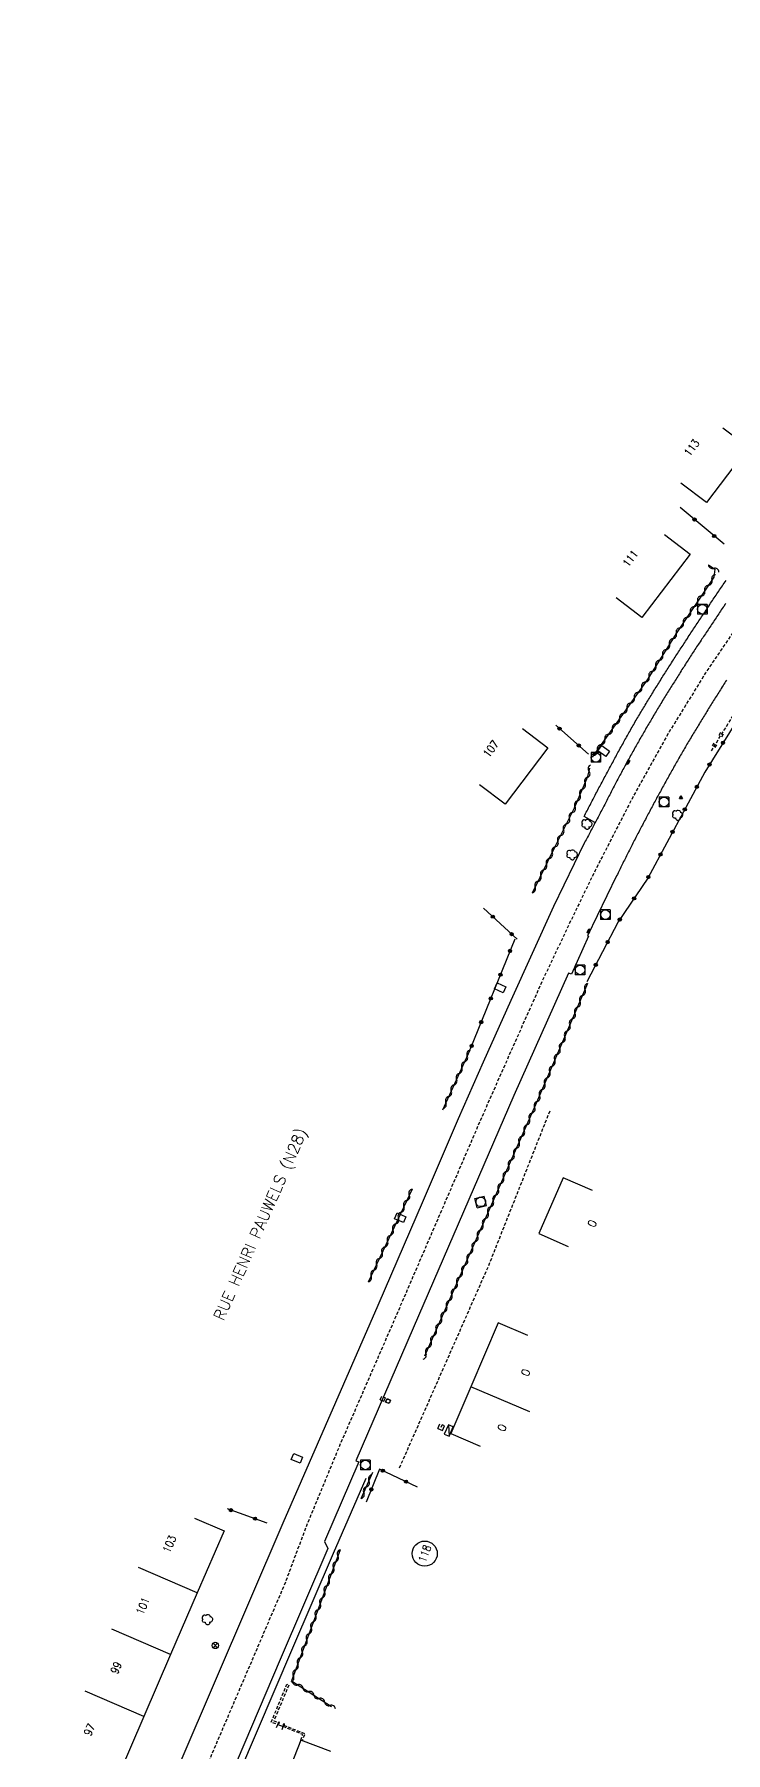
# Model space of a CAD drawing. Header units: millimetres. Extents: x 146015 to 146986, y 143000 to 144000.
# Drawn here: x 146307.6 to 146415.5, y 143731.6 to 144000 of the extents above; entities that cross this region are included whole.
import ezdxf
from ezdxf.enums import TextEntityAlignment as Align

# ---------------------------------------------------------------- set-up
doc = ezdxf.new("R2010")
doc.units = ezdxf.units.MM
doc.linetypes.add('DASHED', pattern=[0.75, 0.5, -0.25])
doc.layers.get('0').update_dxf_attribs({"linetype": 'CONTINUOUS'})
for name, color, linetype in [('W0001', 6, 'DASHED'), ('W0008', 7, 'CONTINUOUS'), ('W0100', 7, 'CONTINUOUS'), ('W0105', 7, 'CONTINUOUS'), ('W0112', 1, 'DASHED'), ('W0220', 5, 'DASHED'), ('W0300', 7, 'CONTINUOUS'), ('W0310', 3, 'CONTINUOUS'), ('W0322', 7, 'CONTINUOUS'), ('W0400', 7, 'CONTINUOUS'), ('W0412', 7, 'CONTINUOUS'), ('W0420', 7, 'CONTINUOUS'), ('W0432', 7, 'CONTINUOUS'), ('W0469', 7, 'CONTINUOUS'), ('W0851', 7, 'CONTINUOUS'), ('W0989', 7, 'CONTINUOUS'), ('W0991', 7, 'CONTINUOUS'), ('W1102', 7, 'CONTINUOUS'), ('W1471', 7, 'CONTINUOUS')]:
    doc.layers.add(name, color=color, linetype=linetype)
doc.styles.get("Standard").update_dxf_attribs({"font": 'romans.shx', "width": 0.85})

# ---------------------------------------------------------------- blocks, each defined once
blk = doc.blocks.new('T420')
for p, q in [((0.75, 0.75), (-0.75, 0.75)), ((-0.75, 0.75), (-0.75, -0.75)), ((0.75, 0.75), (0.75, -0.75)), ((0.75, -0.75), (-0.75, -0.75))]:
    blk.add_line(p, q)
blk.add_ellipse((0, 0), major_axis=(-0.53, 0.53), ratio=1, start_param=3.926991, end_param=10.210176)
blk = doc.blocks.new('T400')
for p, q in [((-0.15, 0.3), (0.15, 0.3)), ((-0.15, -0.25), (-0.15, 0.3)), ((-0.15, 0.15), (0.15, 0.15)), ((-0.15, 0), (0.15, 0)), ((0.15, 0.3), (0.15, -0.25)), ((-0.15, -0.15), (0.15, -0.15)), ((-0.15, -0.25), (-0.15, -0.3)), ((-0.15, -0.3), (0.15, -0.3)), ((0.15, -0.3), (0.15, -0.25))]:
    blk.add_line(p, q)
blk = doc.blocks.new('T300')
for p, q in [((-0.8, 0.51), (-0.86, 0.34)), ((-0.86, 0.34), (-0.86, 0.17)), ((-0.86, 0.17), (-0.74, 0.06)), ((-0.69, 0.63), (-0.8, 0.51)), ((-0.8, -0.06), (-0.74, 0.06)), ((-0.74, 0.06), (-0.69, 0.11)), ((-0.57, 0.69), (-0.69, 0.63)), ((-0.46, 0.69), (-0.57, 0.69)), ((-0.29, 0.63), (-0.46, 0.69)), ((-0.29, 0.63), (-0.17, 0.74)), ((-0.23, 0.57), (-0.29, 0.63)), ((-0.17, 0.74), (-0.06, 0.8)), ((-0.06, 0.8), (0.06, 0.8)), ((0.06, 0.8), (0.23, 0.74)), ((0.23, 0.74), (0.34, 0.63)), ((0.34, 0.63), (0.4, 0.51)), ((0.46, 0.46), (0.34, 0.46)), ((0.4, 0.51), (0.4, 0.46)), ((0.57, 0.4), (0.46, 0.46)), ((0.57, 0.4), (0.69, 0.29)), ((0.69, 0.29), (0.74, 0.17)), ((0.74, 0.06), (0.69, -0.17)), ((0.74, 0.17), (0.74, 0.06)), ((-0.8, -0.17), (-0.8, -0.06)), ((-0.8, -0.23), (-0.8, -0.17)), ((-0.74, -0.34), (-0.8, -0.23)), ((-0.69, -0.4), (-0.74, -0.34)), ((-0.51, -0.46), (-0.69, -0.4)), ((-0.4, -0.46), (-0.51, -0.46)), ((-0.4, -0.46), (-0.34, -0.46)), ((-0.34, -0.46), (-0.34, -0.4)), ((-0.34, -0.51), (-0.34, -0.46)), ((-0.29, -0.63), (-0.34, -0.51)), ((-0.17, -0.74), (-0.29, -0.63)), ((-0.06, -0.8), (-0.17, -0.74)), ((0.06, -0.8), (-0.06, -0.8)), ((0.17, -0.74), (0.06, -0.8)), ((0.23, -0.69), (0.17, -0.74)), ((0.29, -0.46), (0.23, -0.46)), ((0.29, -0.63), (0.23, -0.69)), ((0.46, -0.4), (0.29, -0.46)), ((0.34, -0.51), (0.29, -0.63)), ((0.34, -0.51), (0.34, -0.46)), ((0.57, -0.34), (0.46, -0.4)), ((0.63, -0.29), (0.57, -0.34)), ((0.69, -0.17), (0.63, -0.29))]:
    blk.add_line(p, q)
blk = doc.blocks.new('T851')
for p, q in [((-0.25, -0.15), (0, 0.32)), ((0, 0.32), (0.25, -0.15)), ((-0.25, -0.15), (0.25, -0.15))]:
    blk.add_line(p, q)
for major_axis in [(-0.106, 0.106), (-0.0354, 0.0354), (-0.0236, 0.0236)]:
    blk.add_ellipse((0, 0), major_axis=major_axis, ratio=1, start_param=3.926991, end_param=10.210176)
blk = doc.blocks.new('t105o')
for p, q in [((-0.5, 0), (0.5, 0)), ((0.5, 0), (0.2, 0.1)), ((0.5, 0), (0.2, -0.1))]:
    blk.add_line(p, q)
blk = doc.blocks.new('t220o')
at = {"color": 0, "linetype": 'Continuous'}
for p, q in [((-0.25, 0.25), (0.25, 0.25)), ((-0.25, -0.25), (0.25, -0.25))]:
    blk.add_line(p, q, dxfattribs=at)
blk = doc.blocks.new('t322o')
at = {"color": 0, "linetype": 'Continuous'}
for radius in [0.25, 0.15]:
    blk.add_circle((0, 0), radius, dxfattribs=at)
blk = doc.blocks.new('t310o')
at = {"color": 0, "linetype": 'Continuous'}
for centre, start, end in [((-0.5, 0.38), 216.8699, 323.1304), ((0.5, -0.37), 36.8699, 143.1303)]:
    blk.add_arc(centre, 0.625, start, end, dxfattribs=at)
blk = doc.blocks.new('T412')
for p, q in [((-0.3, 1.2), (0.3, 1.2)), ((-0.3, 1.2), (-0.3, 0.6)), ((-0.3, 0.6), (0.3, 0.6)), ((-0.3, 0.3), (0.3, 0.3)), ((-0.3, -0.3), (-0.3, 0.3)), ((0, 0.9), (0.3, 0.9)), ((0.3, 0.9), (0.3, 0.6)), ((0.3, 0.3), (0.3, -0.3)), ((0.3, -0.3), (-0.3, -0.3))]:
    blk.add_line(p, q)
blk.add_ellipse((0, 0), major_axis=(0.212, 0.212), ratio=1, start_param=5.497787, end_param=11.780972)
blk = doc.blocks.new('T432')
at = {"flags": 128}
for points in [[(0.8, 0.8), (-0.8, 0.8)], [(-0.8, 0.8), (-0.8, 0)], [(0.8, 0.8), (-0.8, 0)], [(-0.8, 0), (0.8, 0)], [(-0.4, 2.1), (-0.4, 1.3)], [(-0.4, 1.3), (0.4, 1.3)], [(-0.39, 2.1), (0.41, 2.1)], [(0, 1.7), (0.4, 1.7)], [(0.4, 1.3), (0.4, 1.7)], [(0.8, 0), (0.8, 0.8)]]:
    blk.add_lwpolyline(points, dxfattribs=at)
blk = doc.blocks.new('T1471')
at = {"color": 0, "linetype": 'Continuous', "flags": 128}
blk.add_lwpolyline([(-0.75, -0.5), (-0.75, 0.5), (0.75, 0.5), (0.75, -0.5), (-0.75, -0.5)], dxfattribs=at)
blk = doc.blocks.new('T469')
at = {"color": 0, "linetype": 'Continuous', "flags": 128}
for points in [[(-0.35, 0.35), (0.35, -0.35)], [(-0.35, -0.35), (0.35, 0.35)]]:
    blk.add_lwpolyline(points, dxfattribs=at)
at = {"color": 0, "linetype": 'Continuous'}
blk.add_circle((0, 0), 0.5, dxfattribs=at)

msp = doc.modelspace()

# ---------------------------------------------------------------- linework, layer by layer
at = {"layer": 'W0001', "flags": 128}
for points in [[(146487.06, 144000), (146476.39, 143986.57), (146460.61, 143966.2), (146439.11, 143937.93), (146431.5, 143927.65), (146421.36, 143913.58), (146412.38, 143900.26), (146406.71, 143891.06), (146401.04, 143880.87), (146395.14, 143869.39), (146391.38, 143861.63), (146386.93, 143852.23), (146382.24, 143841.73), (146377.17, 143830.24), (146369.69, 143812.89), (146363.93, 143799.52), (146357.51, 143784.75), (146354.97, 143778.91), (146349.89, 143766.56), (146346.85, 143758.36), (146341.66, 143746.24), (146335.31, 143731.4), (146330.65, 143720.51), (146327.37, 143712.66), (146324.45, 143704.92), (146321.64, 143697.2), (146319.84, 143688.68), (146318.55, 143680.07), (146317.81, 143672.15), (146317.48, 143664.25), (146317.81, 143653.3), (146318.9, 143644.72), (146320.35, 143635.95), (146322.87, 143621.07)], [(146364.63, 143776.14), (146378.54, 143807.7), (146388.12, 143831.91)]]:
    msp.add_lwpolyline(points, dxfattribs=at)
at = {"layer": 'W0008', "flags": 128}
for points in [[(146395.12, 143876.91), (146393.43, 143877.85), (146393.54, 143878.07), (146393.66, 143878.29), (146393.77, 143878.52), (146393.89, 143878.74), (146394, 143878.96), (146394.12, 143879.19), (146394.23, 143879.41), (146394.35, 143879.63), (146394.47, 143879.86), (146394.58, 143880.08), (146394.7, 143880.3), (146394.82, 143880.53), (146394.93, 143880.75), (146395.05, 143880.97), (146395.17, 143881.2), (146395.28, 143881.42), (146395.4, 143881.64), (146395.52, 143881.86), (146395.64, 143882.09), (146395.75, 143882.31), (146395.87, 143882.53), (146395.99, 143882.75), (146396.11, 143882.97), (146396.23, 143883.2), (146396.34, 143883.42), (146396.46, 143883.64), (146396.58, 143883.86), (146396.7, 143884.08), (146396.82, 143884.3), (146396.94, 143884.53), (146397.06, 143884.75), (146397.18, 143884.97), (146397.29, 143885.19), (146397.41, 143885.41), (146397.53, 143885.63), (146397.65, 143885.85), (146397.77, 143886.07), (146397.89, 143886.29), (146398.01, 143886.52), (146398.13, 143886.74), (146398.24, 143886.96), (146398.36, 143887.18), (146398.48, 143887.4), (146398.6, 143887.62), (146398.72, 143887.84), (146398.84, 143888.06), (146398.96, 143888.28), (146399.08, 143888.5), (146399.2, 143888.72), (146399.32, 143888.94), (146399.45, 143889.16), (146399.57, 143889.38), (146399.69, 143889.6), (146399.81, 143889.82), (146399.93, 143890.04), (146400.05, 143890.26), (146400.18, 143890.48), (146400.3, 143890.7), (146400.42, 143890.92), (146400.55, 143891.13), (146400.67, 143891.35), (146400.79, 143891.57), (146400.92, 143891.79), (146401.04, 143892.01), (146401.17, 143892.22), (146401.3, 143892.44), (146401.42, 143892.66), (146401.55, 143892.88), (146401.68, 143893.09), (146401.8, 143893.31), (146401.93, 143893.53), (146402.06, 143893.74), (146402.19, 143893.96), (146402.32, 143894.17), (146402.45, 143894.39), (146402.58, 143894.61), (146402.71, 143894.82), (146402.84, 143895.04), (146402.97, 143895.25), (146403.1, 143895.47), (146403.23, 143895.68), (146403.36, 143895.9), (146403.49, 143896.11), (146403.62, 143896.33), (146403.75, 143896.54), (146403.88, 143896.76), (146404.01, 143896.97), (146404.15, 143897.18), (146404.28, 143897.4), (146404.41, 143897.61), (146404.54, 143897.82), (146404.68, 143898.04), (146404.81, 143898.25), (146404.94, 143898.47), (146405.07, 143898.68), (146405.21, 143898.89), (146405.34, 143899.11), (146405.48, 143899.32), (146405.61, 143899.53), (146405.74, 143899.74), (146405.88, 143899.96), (146406.01, 143900.17), (146406.14, 143900.38), (146406.28, 143900.6), (146406.41, 143900.81), (146406.55, 143901.02), (146406.68, 143901.23), (146406.82, 143901.45), (146406.95, 143901.66), (146407.09, 143901.87), (146407.22, 143902.08), (146407.36, 143902.3), (146407.5, 143902.51), (146407.63, 143902.72), (146407.77, 143902.93), (146407.91, 143903.14), (146408.04, 143903.35), (146408.18, 143903.57), (146408.32, 143903.78), (146408.45, 143903.99), (146408.59, 143904.2), (146408.73, 143904.41), (146408.87, 143904.62), (146409, 143904.83), (146409.14, 143905.04), (146409.28, 143905.25), (146409.42, 143905.46), (146409.56, 143905.67), (146409.69, 143905.88), (146409.83, 143906.09), (146409.97, 143906.3), (146410.11, 143906.52), (146410.25, 143906.73), (146410.39, 143906.94), (146410.52, 143907.15), (146410.66, 143907.36), (146410.8, 143907.57), (146410.94, 143907.78), (146411.08, 143907.99), (146411.22, 143908.2), (146411.36, 143908.41), (146411.5, 143908.62), (146411.64, 143908.83), (146411.78, 143909.04), (146411.92, 143909.25), (146412.06, 143909.46), (146412.2, 143909.67), (146412.34, 143909.88), (146412.48, 143910.09), (146412.62, 143910.3), (146412.76, 143910.51), (146412.9, 143910.72), (146413.04, 143910.93), (146413.18, 143911.14), (146413.32, 143911.35), (146413.46, 143911.56), (146413.6, 143911.77), (146413.74, 143911.98), (146413.89, 143912.19), (146414.03, 143912.4), (146414.17, 143912.61), (146414.31, 143912.82), (146414.45, 143913.03), (146414.59, 143913.24), (146414.73, 143913.45), (146414.88, 143913.66), (146415.02, 143913.87), (146415.16, 143914.08), (146415.3, 143914.29), (146415.44, 143914.5), (146415.59, 143914.71)], [(146415.55, 143911.13), (146415.41, 143910.93), (146415.27, 143910.72), (146415.13, 143910.52), (146414.99, 143910.31), (146414.85, 143910.11), (146414.72, 143909.9), (146414.58, 143909.69), (146414.44, 143909.49), (146414.3, 143909.28), (146414.16, 143909.08), (146414.02, 143908.87), (146413.88, 143908.66), (146413.75, 143908.46), (146413.61, 143908.25), (146413.47, 143908.05), (146413.33, 143907.84), (146413.19, 143907.63), (146413.05, 143907.43), (146412.92, 143907.22), (146412.78, 143907.01), (146412.64, 143906.81), (146412.5, 143906.6), (146412.37, 143906.39), (146412.23, 143906.19), (146412.09, 143905.98), (146411.96, 143905.77), (146411.82, 143905.57), (146411.68, 143905.36), (146411.55, 143905.15), (146411.41, 143904.94), (146411.27, 143904.74), (146411.14, 143904.53), (146411, 143904.32), (146410.87, 143904.11), (146410.73, 143903.91), (146410.6, 143903.7), (146410.46, 143903.49), (146410.32, 143903.28), (146410.19, 143903.07), (146410.05, 143902.86), (146409.92, 143902.66), (146409.79, 143902.45), (146409.65, 143902.24), (146409.52, 143902.03), (146409.38, 143901.82), (146409.25, 143901.61), (146409.11, 143901.4), (146408.98, 143901.19), (146408.85, 143900.99), (146408.71, 143900.78), (146408.58, 143900.57), (146408.45, 143900.36), (146408.31, 143900.15), (146408.18, 143899.94), (146408.05, 143899.73), (146407.92, 143899.52), (146407.78, 143899.31), (146407.65, 143899.1), (146407.52, 143898.89), (146407.39, 143898.68), (146407.25, 143898.47), (146407.12, 143898.26), (146406.99, 143898.05), (146406.86, 143897.84), (146406.73, 143897.63), (146406.6, 143897.41), (146406.47, 143897.2), (146406.34, 143896.99), (146406.21, 143896.78), (146406.08, 143896.57), (146405.95, 143896.36), (146405.82, 143896.15), (146405.69, 143895.94), (146405.56, 143895.72), (146405.43, 143895.51), (146405.3, 143895.3), (146405.17, 143895.09), (146405.04, 143894.87), (146404.91, 143894.66), (146404.79, 143894.45), (146404.66, 143894.24), (146404.53, 143894.02), (146404.4, 143893.81), (146404.28, 143893.6), (146404.15, 143893.38), (146404.02, 143893.17), (146403.9, 143892.96), (146403.77, 143892.74), (146403.65, 143892.53), (146403.52, 143892.31), (146403.39, 143892.1), (146403.27, 143891.88), (146403.14, 143891.67), (146403.02, 143891.45), (146402.9, 143891.24), (146402.77, 143891.02), (146402.65, 143890.81), (146402.52, 143890.59), (146402.4, 143890.38), (146402.28, 143890.16), (146402.15, 143889.95), (146402.03, 143889.73), (146401.91, 143889.52), (146401.78, 143889.3), (146401.66, 143889.08), (146401.54, 143888.87), (146401.42, 143888.65), (146401.3, 143888.44), (146401.17, 143888.22), (146401.05, 143888), (146400.93, 143887.79), (146400.81, 143887.57), (146400.69, 143887.35), (146400.57, 143887.13), (146400.45, 143886.92), (146400.33, 143886.7), (146400.21, 143886.48), (146400.09, 143886.27), (146399.97, 143886.05), (146399.85, 143885.83), (146399.73, 143885.61), (146399.61, 143885.39), (146399.49, 143885.18), (146399.37, 143884.96), (146399.25, 143884.74), (146399.14, 143884.52), (146399.02, 143884.31), (146398.9, 143884.09), (146398.79, 143883.87), (146398.67, 143883.65), (146398.56, 143883.43), (146398.44, 143883.21), (146398.33, 143882.99), (146398.22, 143882.77), (146398.1, 143882.56), (146397.99, 143882.34), (146397.88, 143882.12), (146397.76, 143881.9), (146397.65, 143881.68), (146397.54, 143881.46), (146397.43, 143881.24), (146397.31, 143881.02), (146397.2, 143880.8), (146397.09, 143880.58), (146396.98, 143880.36), (146396.86, 143880.14), (146396.75, 143879.92), (146396.64, 143879.7), (146396.52, 143879.48), (146396.41, 143879.26), (146396.29, 143879.04), (146396.18, 143878.82), (146396.06, 143878.6), (146395.94, 143878.38), (146395.83, 143878.16), (146395.71, 143877.94), (146395.6, 143877.72), (146395.48, 143877.5), (146395.37, 143877.28), (146395.25, 143877.06), (146395.13, 143876.84), (146395.02, 143876.62), (146394.9, 143876.4), (146394.79, 143876.18), (146394.67, 143875.96), (146394.55, 143875.74), (146394.44, 143875.52), (146394.32, 143875.3), (146394.2, 143875.08), (146394.09, 143874.86), (146393.97, 143874.64), (146393.85, 143874.42), (146393.74, 143874.2), (146393.62, 143873.98), (146393.5, 143873.76), (146388.64, 143863.79), (146381.97, 143849.13), (146377.67, 143839.45), (146373.79, 143830.64), (146368.29, 143817.87), (146361.24, 143801.45), (146346.4, 143767.46), (146330.49, 143730.35)], [(146415.65, 143899.13), (146415.52, 143898.92), (146415.39, 143898.71), (146415.25, 143898.5), (146415.12, 143898.29), (146414.98, 143898.07), (146414.85, 143897.86), (146414.71, 143897.65), (146414.58, 143897.44), (146414.45, 143897.23), (146414.31, 143897.02), (146414.18, 143896.81), (146414.05, 143896.6), (146413.91, 143896.38), (146413.78, 143896.17), (146413.65, 143895.96), (146413.52, 143895.75), (146413.38, 143895.54), (146413.25, 143895.32), (146413.12, 143895.11), (146412.99, 143894.9), (146412.86, 143894.69), (146412.72, 143894.48), (146412.59, 143894.26), (146412.46, 143894.05), (146412.33, 143893.84), (146412.2, 143893.62), (146412.07, 143893.41), (146411.94, 143893.2), (146411.81, 143892.99), (146411.68, 143892.77), (146411.55, 143892.56), (146411.42, 143892.35), (146411.29, 143892.13), (146411.16, 143891.92), (146411.03, 143891.7), (146410.9, 143891.49), (146410.77, 143891.28), (146410.64, 143891.06), (146410.51, 143890.85), (146410.38, 143890.63), (146410.26, 143890.42), (146410.13, 143890.2), (146410, 143889.99), (146409.87, 143889.77), (146409.75, 143889.56), (146409.62, 143889.34), (146409.49, 143889.13), (146409.37, 143888.91), (146409.24, 143888.7), (146409.11, 143888.48), (146408.99, 143888.26), (146408.86, 143888.05), (146408.74, 143887.84), (146408.61, 143887.62), (146408.49, 143887.4), (146408.36, 143887.19), (146408.24, 143886.97), (146408.12, 143886.76), (146407.99, 143886.54), (146407.87, 143886.33), (146407.75, 143886.11), (146407.63, 143885.89), (146407.5, 143885.68), (146407.38, 143885.46), (146407.26, 143885.24), (146407.14, 143885.03), (146407.02, 143884.81), (146406.89, 143884.59), (146406.77, 143884.38), (146406.65, 143884.16), (146406.53, 143883.94), (146406.41, 143883.73), (146406.29, 143883.51), (146406.17, 143883.29), (146406.05, 143883.07), (146405.93, 143882.86), (146405.81, 143882.64), (146405.69, 143882.42), (146405.57, 143882.2), (146405.45, 143881.98), (146405.34, 143881.77), (146405.22, 143881.55), (146405.1, 143881.33), (146404.98, 143881.11), (146404.86, 143880.89), (146404.74, 143880.67), (146404.62, 143880.45), (146404.51, 143880.24), (146404.39, 143880.02), (146404.27, 143879.8), (146404.15, 143879.58), (146404.04, 143879.36), (146403.92, 143879.14), (146403.8, 143878.92), (146403.69, 143878.7), (146403.57, 143878.48), (146403.45, 143878.26), (146403.34, 143878.04), (146403.22, 143877.83), (146403.1, 143877.61), (146402.99, 143877.39), (146402.87, 143877.17), (146402.76, 143876.95), (146402.64, 143876.73), (146402.53, 143876.51), (146402.41, 143876.29), (146402.3, 143876.08), (146402.18, 143875.86), (146402.07, 143875.64), (146401.95, 143875.42), (146401.84, 143875.2), (146401.73, 143874.98), (146401.61, 143874.76), (146401.5, 143874.54), (146401.39, 143874.32), (146401.27, 143874.1), (146401.16, 143873.88), (146401.05, 143873.66), (146400.94, 143873.44), (146400.82, 143873.22), (146400.71, 143873), (146400.6, 143872.78), (146400.49, 143872.56), (146400.38, 143872.34), (146400.27, 143872.12), (146400.15, 143871.9), (146400.04, 143871.68), (146399.93, 143871.46), (146399.82, 143871.24), (146399.71, 143871.01), (146399.6, 143870.79), (146399.49, 143870.57), (146399.38, 143870.35), (146399.27, 143870.13), (146399.16, 143869.91), (146399.05, 143869.69), (146398.94, 143869.47), (146398.84, 143869.24), (146398.73, 143869.02), (146398.62, 143868.8), (146398.51, 143868.58), (146393.94, 143859.2), (146394.11, 143859.14), (146391.46, 143853.23), (146390.99, 143853.39), (146382.46, 143834.28), (146366.77, 143797.94), (146357.81, 143777.23), (146358.25, 143777.03), (146352.92, 143764.63), (146353.42, 143763.51), (146346, 143746.19), (146339.25, 143730.4)], [(146359.35, 143774.46), (146354.26, 143762.72), (146347.76, 143747.58), (146339.63, 143728.56)]]:
    msp.add_lwpolyline(points, dxfattribs=at)
at = {"layer": 'W0100'}
for p, q in [((146384.63, 143796.77), (146380.04, 143798.74)), ((146372.62, 143781.47), (146377.22, 143779.51))]:
    msp.add_line(p, q, dxfattribs=at)
at = {"layer": 'W0100', "flags": 128}
for points in [[(146415.1, 143938.55), (146419.08, 143935.53), (146412.52, 143926.89), (146408.54, 143929.91)], [(146406, 143921.87), (146409.98, 143918.84), (146402.43, 143908.95), (146398.46, 143911.98)], [(146383.8, 143891.61), (146387.79, 143888.59), (146381.1, 143879.77), (146377.12, 143882.79)], [(146390.16, 143821.42), (146386.38, 143812.7)], [(146394.75, 143819.43), (146390.16, 143821.42)], [(146386.38, 143812.7), (146390.96, 143810.71)], [(146380.04, 143798.74), (146375.75, 143788.79), (146372.62, 143781.47)], [(146332.63, 143768.26), (146337.22, 143766.28), (146333.05, 143756.61), (146328.89, 143746.96), (146324.72, 143737.28), (146320.54, 143727.62), (146316.4, 143717.99), (146312.21, 143708.24), (146307.62, 143710.22)], [(146345.62, 143736.01), (146346.44, 143735.7)], [(146353.87, 143731.82), (146349.19, 143733.59), (146347.62, 143729.46), (146348.18, 143729.24), (146346.92, 143725.89), (146346.31, 143726.12), (146344.92, 143722.41), (146344.12, 143722.71)]]:
    msp.add_lwpolyline(points, dxfattribs=at)
at = {"layer": 'W0112', "flags": 128}
msp.add_lwpolyline([(146347.33, 143742.19), (146345, 143736.59), (146345.73, 143736.3), (146345.62, 143736.01), (146344.59, 143736.41), (146347.04, 143742.31)], close=True, dxfattribs=at)
msp.add_lwpolyline([(146349.19, 143733.59), (146349.51, 143734.47), (146346.44, 143735.7), (146346.53, 143735.93), (146349.83, 143734.61), (146349.43, 143733.51)], dxfattribs=at)
at = {"layer": 'W0220', "flags": 128}
msp.add_lwpolyline([(146413.3, 143888.09), (146419.88, 143898.78), (146431.05, 143914.99), (146436.55, 143923.29)], dxfattribs=at)
at = {"layer": 'W0310', "flags": 128}
for points in [[(146412.84, 143917.17), (146413.83, 143916.47), (146413.66, 143915.22), (146407.89, 143906.57), (146403.25, 143899.2), (146394.69, 143887.09)], [(146385.35, 143865.93), (146388.98, 143873.26), (146391.93, 143879.2), (146394.03, 143884.09), (146394.32, 143885.38)], [(146393.96, 143851.74), (146385.85, 143832.8), (146368.52, 143793.56)], [(146375.59, 143841.36), (146371.31, 143832)], [(146366.57, 143819.66), (146359.73, 143805.13)], [(146358.65, 143771.34), (146360.44, 143775.45)], [(146355.34, 143763.33), (146347.73, 143742.86), (146354, 143738.86)]]:
    msp.add_lwpolyline(points, dxfattribs=at)
at = {"layer": 'W0322', "flags": 128}
for points in [[(146443.79, 143931.17), (146441.04, 143927.26), (146441.83, 143925.89), (146434.85, 143916.45), (146432.1, 143912.5), (146428.81, 143905.4), (146424.74, 143895.85), (146421.45, 143899.5), (146412.25, 143884.76), (146403.37, 143868.23), (146398.74, 143861.37), (146393.85, 143852)], [(146415.28, 143920.37), (146408.41, 143926.11)], [(146394.1, 143887.6), (146389.02, 143892.09)], [(146377.71, 143863.54), (146383, 143858.67)], [(146382.62, 143858.71), (146375.61, 143841.38)], [(146367.43, 143773.09), (146361.51, 143775.92), (146359.4, 143770.77)], [(146343.94, 143767.5), (146337.75, 143769.7)]]:
    msp.add_lwpolyline(points, dxfattribs=at)
at = {"layer": 'W1102'}
msp.add_line((146384.94, 143784.85), (146375.75, 143788.79), dxfattribs=at)
at = {"layer": 'W1102', "flags": 128}
for points in [[(146333.05, 143756.61), (146323.86, 143760.57)], [(146328.89, 143746.96), (146319.7, 143750.91)], [(146324.72, 143737.28), (146315.54, 143741.25)]]:
    msp.add_lwpolyline(points, dxfattribs=at)
at = {"layer": 'W1102'}
msp.add_circle((146368.55, 143762.72), 1.96, dxfattribs=at)

# ---------------------------------------------------------------- block references
at = {"layer": 'W0105'}
for p, rotation in [((146345.62, 143736.01), 66.96611029488666), ((146346.44, 143735.7), 71.6944379883249)]:
    msp.add_blockref('t105o', p, dxfattribs=dict(at, rotation=rotation))
at = {"layer": 'W0220', "rotation": 58.40169011442718}
for p in [(146413.83, 143888.94), (146414.87, 143890.65)]:
    msp.add_blockref('t220o', p, dxfattribs=at)
at = {"layer": 'W0300'}
for p in [(146408.07, 143878.03), (146393.91, 143876.62), (146391.6, 143871.85), (146334.67, 143752.4)]:
    msp.add_blockref('T300', p, dxfattribs=at)
at = {"layer": 'W0310'}
for p, rotation in [((146413.37, 143914.78), 236.2802083698505), ((146413.66, 143916.59), 324.5410279952101), ((146412.26, 143913.12), 236.2802083698505), ((146410.03, 143909.79), 236.2802083698505), ((146411.14, 143911.45), 236.2802083698505), ((146408.92, 143908.13), 236.2802083698505), ((146406.75, 143904.77), 237.8557610963831), ((146407.82, 143906.46), 237.8557610963831), ((146404.62, 143901.38), 237.8557610963831), ((146405.69, 143903.07), 237.8557610963831), ((146403.56, 143899.69), 237.8557610963831), ((146401.28, 143896.4), 234.7518314806113), ((146402.43, 143898.04), 234.7518314806113), ((146398.97, 143893.14), 234.7518314806113), ((146400.12, 143894.77), 234.7518314806113), ((146397.82, 143891.5), 234.7518314806113), ((146395.51, 143888.24), 234.7518314806113), ((146396.66, 143889.87), 234.7518314806113), ((146393.58, 143883.05), 66.77032307991793), ((146394.22, 143884.93), 77.32887344457461), ((146392.79, 143881.21), 66.77032307991793), ((146391.13, 143877.58), 63.60951354369601), ((146392.01, 143879.37), 66.77032307991793), ((146390.24, 143875.78), 63.60951354369601), ((146388.46, 143872.2), 63.61708531116717), ((146389.35, 143873.99), 63.60951354369601), ((146387.57, 143870.41), 63.61708531116717), ((146385.79, 143866.83), 63.61708531116717), ((146386.68, 143868.62), 63.61708531116717), ((146393.56, 143850.82), 246.8341215223111), ((146392.78, 143848.98), 246.8341215223111), ((146391.2, 143845.3), 246.8341215223111), ((146391.99, 143847.14), 246.8341215223111), ((146390.42, 143843.46), 246.8341215223111), ((146375.18, 143840.45), 245.4084659062159), ((146388.84, 143839.79), 246.8341215223111), ((146389.63, 143841.62), 246.8341215223111), ((146373.51, 143836.81), 245.4084659062159), ((146374.34, 143838.63), 245.4084659062159), ((146388.06, 143837.95), 246.8341215223111), ((146372.68, 143835), 245.4084659062159), ((146386.48, 143834.27), 246.8341215223111), ((146387.27, 143836.11), 246.8341215223111), ((146371.85, 143833.18), 245.4084659062159), ((146385.69, 143832.43), 246.1621160408172), ((146384.07, 143828.77), 246.1621160408172), ((146384.88, 143830.6), 246.1621160408172), ((146383.27, 143826.94), 246.1621160408172), ((146381.65, 143823.29), 246.1621160408172), ((146382.46, 143825.11), 246.1621160408172), ((146380.84, 143821.46), 246.1621160408172), ((146366.14, 143818.75), 244.7837349324759), ((146380.03, 143819.63), 246.1621160408172), ((146365.29, 143816.94), 244.7837349324759), ((146378.42, 143815.97), 246.1621160408172), ((146379.23, 143817.8), 246.1621160408172), ((146363.59, 143813.33), 244.7837349324759), ((146364.44, 143815.14), 244.7837349324759), ((146377.61, 143814.14), 246.1621160408172), ((146362.74, 143811.52), 244.7837349324759), ((146375.99, 143810.48), 246.1621160408172), ((146376.8, 143812.31), 246.1621160408172), ((146361.03, 143807.9), 244.7837349324759), ((146361.88, 143809.71), 244.7837349324759), ((146375.18, 143808.65), 246.1621160408172), ((146360.18, 143806.09), 244.7837349324759), ((146373.57, 143804.99), 246.1621160408172), ((146374.38, 143806.82), 246.1621160408172), ((146372.76, 143803.16), 246.1621160408172), ((146371.14, 143799.5), 246.1621160408172), ((146371.95, 143801.33), 246.1621160408172), ((146370.33, 143797.67), 246.1621160408172), ((146368.72, 143794.01), 246.1621160408172), ((146369.53, 143795.84), 246.1621160408172), ((146359.85, 143774.09), 66.4347588578232), ((146359.05, 143772.25), 66.4347588578232), ((146354.99, 143762.39), 249.6168208683973), ((146354.3, 143760.52), 249.6168208683973), ((146352.9, 143756.77), 249.6168208683973), ((146353.6, 143758.64), 249.6168208683973), ((146352.21, 143754.89), 249.6168208683973), ((146350.81, 143751.14), 249.6168208683973), ((146351.51, 143753.02), 249.6168208683973), ((146350.12, 143749.27), 249.6168208683973), ((146348.72, 143745.52), 249.6168208683973), ((146349.42, 143747.39), 249.6168208683973), ((146348.03, 143743.64), 249.6168208683973), ((146348.71, 143742.23), 327.452183027796), ((146350.4, 143741.16), 327.452183027796), ((146352.08, 143740.08), 327.452183027796), ((146353.77, 143739), 327.452183027796)]:
    msp.add_blockref('t310o', p, dxfattribs=dict(at, rotation=rotation))
at = {"layer": 'W0322'}
for p, rotation in [((146410.67, 143924.22), 140.1181587877089), ((146413.74, 143921.65), 140.1181587877089), ((146389.6, 143891.57), 138.5651109103645), ((146392.6, 143888.93), 138.5651109103645), ((146415.12, 143889.36), 238.0537134147948), ((146413, 143885.96), 238.0537134147948), ((146411.03, 143882.48), 241.7587703717078), ((146409.14, 143878.96), 241.7587703717078), ((146407.24, 143875.44), 241.7587703717078), ((146405.35, 143871.91), 241.7587703717078), ((146403.46, 143868.39), 241.7587703717078), ((146401.23, 143865.06), 235.9664612274279), ((146379.18, 143862.19), 317.3180763243281), ((146399, 143861.75), 235.9664612274279), ((146382.12, 143859.47), 317.3180763243281), ((146381.87, 143856.85), 247.9552815032543), ((146397.1, 143858.23), 242.4558277615015), ((146395.25, 143854.68), 242.4558277615015), ((146380.37, 143853.14), 247.9552815032543), ((146378.87, 143849.44), 247.9552815032543), ((146377.37, 143845.73), 247.9552815032543), ((146375.87, 143842.02), 247.9552815032543), ((146362.02, 143775.67), 154.4432394568683), ((146365.63, 143773.95), 154.4432394568683), ((146360.21, 143772.74), 247.6989903632011), ((146338.29, 143769.51), 160.4470222353762), ((146342.06, 143768.17), 160.4470222353762)]:
    msp.add_blockref('t322o', p, dxfattribs=dict(at, rotation=rotation))
at = {"layer": 'W0400'}
for p, rotation in [((146400.28, 143886.34), 331.1335970414414), ((146394.15, 143859.91), 154.0364329389173)]:
    msp.add_blockref('T400', p, dxfattribs=dict(at, rotation=rotation))
at = {"layer": 'W0412', "rotation": 66.2136619673836}
msp.add_blockref('T412', (146362.83, 143786.54), dxfattribs=at)
at = {"layer": 'W0420'}
for p in [(146411.89, 143910.22), (146395.26, 143887.07), (146405.91, 143880.12), (146396.76, 143862.5), (146392.8, 143853.89), (146359.29, 143776.58)]:
    msp.add_blockref('T420', p, dxfattribs=at)
at = {"layer": 'W0420', "rotation": 194.1284316386569}
msp.add_blockref('T420', (146377.3, 143817.65), dxfattribs=at)
at = {"layer": 'W0432', "rotation": 66.89633400701905}
msp.add_blockref('T432', (146372.66, 143781.79), dxfattribs=at)
at = {"layer": 'W0469'}
msp.add_blockref('T469', (146335.86, 143748.38), dxfattribs=at)
at = {"layer": 'W0851'}
msp.add_blockref('T851', (146408.55, 143880.8), dxfattribs=at)
at = {"layer": 'W1471'}
for p, rotation in [((146396.49, 143888.08), 323.6935938409065), ((146380.32, 143851.09), 335.5082645653105), ((146364.73, 143815.17), 336.7723163006156), ((146348.6, 143777.6), 336.4199476715878)]:
    msp.add_blockref('T1471', p, dxfattribs=dict(at, rotation=rotation))

# ---------------------------------------------------------------- texts
at = {"layer": 'W0989'}
msp.add_text('RUE HENRI PAUWELS (N28)', height=1.75, rotation=66.2137, dxfattribs=at).set_placement((146342.98, 143814.12), align=Align.MIDDLE)
at = {"layer": 'W0991', "width": 0.85}
for s, rotation, p in [('113', 52.792, (146410.23, 143935.44)), ('111', 52.6657, (146400.64, 143918.14)), ('107', 52.8381, (146378.87, 143888.41)), ('103', 66.667, (146328.7, 143764.22)), ('118', 69.8519, (146368.55, 143762.72)), ('101', 66.7025, (146324.54, 143754.55)), ('99', 66.6897, (146320.38, 143744.89)), ('97', 66.613, (146316.21, 143735.23))]:
    msp.add_text(s, height=1.25, rotation=rotation, dxfattribs=at).set_placement(p, align=Align.MIDDLE)
at = {"layer": 'W0991'}
for rotation, p in [(66.5402, (146394.69, 143814.28)), (66.6924, (146384.32, 143791)), (66.8963, (146380.62, 143782.38))]:
    msp.add_text('0', height=1.25, rotation=rotation, dxfattribs=at).set_placement(p, align=Align.MIDDLE)

doc.saveas('drawing.dxf')
